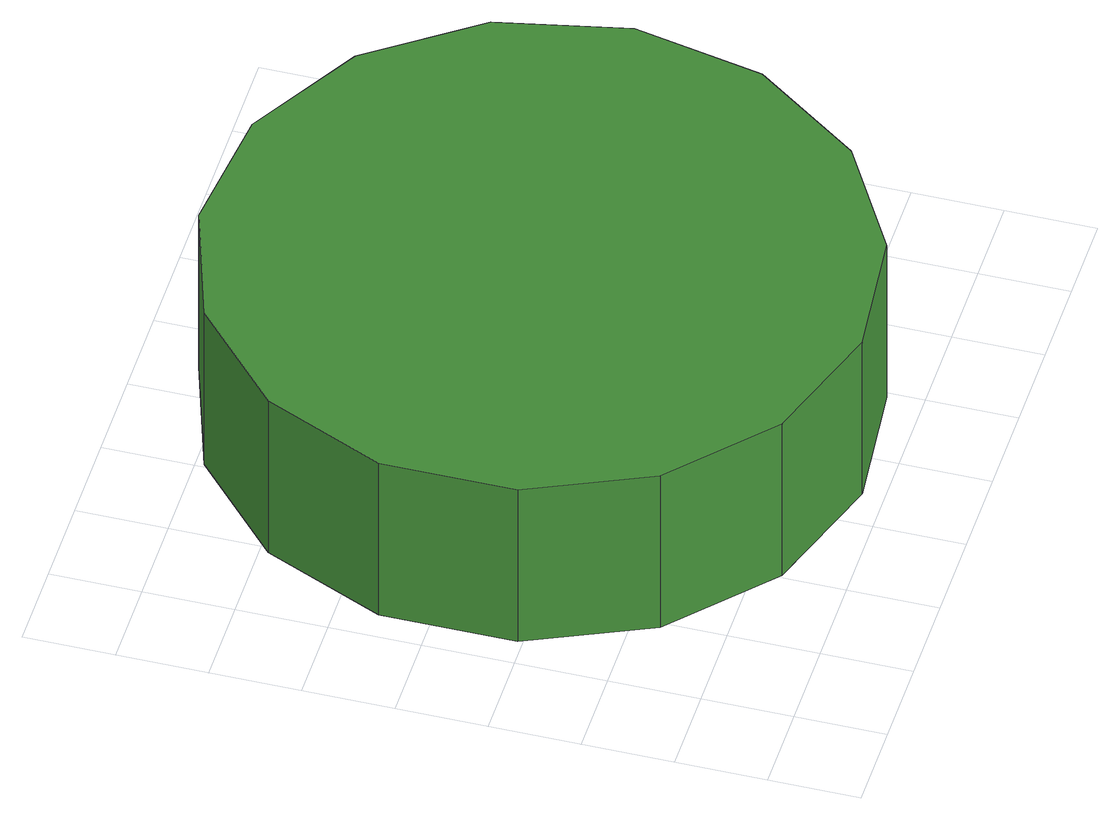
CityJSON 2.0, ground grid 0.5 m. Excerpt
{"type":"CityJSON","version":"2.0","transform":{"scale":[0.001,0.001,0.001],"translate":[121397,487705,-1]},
"CityObjects":{
"tree1":{"type":"SolitaryVegetationObject","attributes":{"function":"something"},"geometry":[{"type":"MultiSurface","lod":"1","boundaries":[[[0,1,2,3,4,5,6,7,8,9,10,11,12,13,14]],[[15,16,17,18,19,20,21,22,23,24,25,26,27,28,29]],[[0,29,28,1]],[[1,28,27,2]],[[2,27,26,3]],[[3,26,25,4]],[[4,25,24,5]],[[5,24,23,6]],[[6,23,22,7]],[[7,22,21,8]],[[8,21,20,9]],[[9,20,19,10]],[[10,19,18,11]],[[11,18,17,12]],[[12,17,16,13]],[[13,16,15,14]],[[14,15,29,0]]]}]}
},
"vertices":[
[3708,1903,1832],[3553,2631,1832],[3115,3233,1832],[2471,3606,1832],[1730,3684,1832],[1022,3453,1832],[468,2955,1832],[166,2275,1832],[166,1530,1832],[468,850,1832],[1022,352,1832],[1730,122,1832],[2471,199,1832],[3115,572,1832],[3553,1174,1832],[3553,1174,767],[3115,572,767],[2471,199,767],[1730,122,767],[1022,352,767],[468,850,767],[166,1530,767],[166,2275,767],[468,2955,767],[1022,3453,767],[1730,3684,767],[2471,3606,767],[3115,3233,767],[3553,2631,767],[3708,1903,767]
]}
